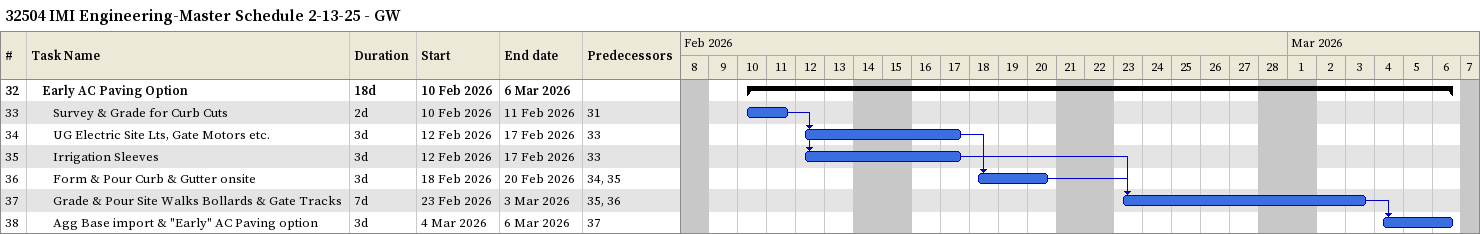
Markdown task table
32504 IMI Engineering-Master Schedule 2-13-25 - GW

| ID | Level | Task | Duration | Start | Finish | Predecessors |
|---|---|---|---|---|---|---|
| 32 | 2 | **Early AC Paving Option** | 18d | 2026-02-10 | 2026-03-06 |  |
| 33 | 3 | Survey & Grade for Curb Cuts | 2d | 2026-02-10 | 2026-02-11 | 31 |
| 34 | 3 | UG Electric Site Lts, Gate Motors etc. | 3d | 2026-02-12 | 2026-02-17 | 33 |
| 35 | 3 | Irrigation Sleeves | 3d | 2026-02-12 | 2026-02-17 | 33 |
| 36 | 3 | Form & Pour Curb & Gutter onsite | 3d | 2026-02-18 | 2026-02-20 | 34, 35 |
| 37 | 3 | Grade & Pour Site Walks Bollards & Gate Tracks | 7d | 2026-02-23 | 2026-03-03 | 35, 36 |
| 38 | 3 | Agg Base import & "Early" AC Paving option | 3d | 2026-03-04 | 2026-03-06 | 37 |
